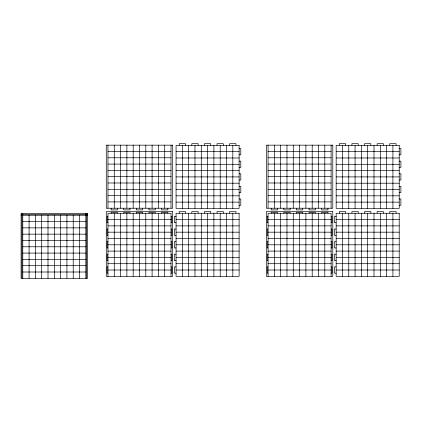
<?xml version="1.0" encoding="UTF-8"?>
<svg xmlns="http://www.w3.org/2000/svg" width="422" height="422" viewBox="0 0 422 422"><rect width="100%" height="100%" fill="white"/><g stroke="black" fill="none" stroke-linecap="round" stroke-linejoin="round"><path stroke-width="0.63" d="M239.121 148.523L240.804 148.523L240.804 154.832L239.121 154.832M399.217 148.523L400.9 148.523L400.9 154.832L399.217 154.832M107.963 151.466L171.021 151.466M268.06 151.466L331.117 151.466M176.064 151.677L239.121 151.677M336.16 151.677L399.217 151.677M107.963 157.775L171.021 157.775M268.06 157.775L331.117 157.775M176.064 157.981L239.121 157.981M336.16 157.981L399.217 157.981M239.121 161.135L240.804 161.135L240.804 167.439L239.121 167.439M399.217 161.135L400.9 161.135L400.9 167.439L399.217 167.439M107.963 164.079L171.021 164.079M268.06 164.079L331.117 164.079M176.064 164.29L239.121 164.29M336.16 164.29L399.217 164.29M107.963 170.382L171.021 170.382M268.06 170.382L331.117 170.382M176.064 170.593L239.121 170.593M336.16 170.593L399.217 170.593M239.121 173.748L240.804 173.748L240.804 180.052L239.121 180.052M399.217 173.748L400.9 173.748L400.9 180.052L399.217 180.052M107.963 176.691L171.021 176.691M268.06 176.691L331.117 176.691M176.064 176.902L239.121 176.902M336.16 176.902L399.217 176.902M107.963 182.995L171.021 182.995M268.06 182.995L331.117 182.995M176.064 183.206L239.121 183.206M336.16 183.206L399.217 183.206M239.121 186.36L240.804 186.36L240.804 192.664L239.121 192.664M399.217 186.36L400.9 186.36L400.9 192.664L399.217 192.664M107.963 189.304L171.021 189.304M268.06 189.304L331.117 189.304M176.064 189.51L239.121 189.51M336.16 189.51L399.217 189.51M107.963 195.608L171.021 195.608M268.06 195.608L331.117 195.608M176.064 195.819L239.121 195.819M336.16 195.819L399.217 195.819M239.121 198.973L240.804 198.973L240.804 205.277L239.121 205.277M399.217 198.973L400.9 198.973L400.9 205.277L399.217 205.277M107.963 201.911L171.021 201.911M268.06 201.911L331.117 201.911M176.064 202.122L239.121 202.122M336.16 202.122L399.217 202.122M21.1 214.413L87.523 214.413M21.1 215.252L87.523 215.252M107.963 216.417L107.119 216.417L107.119 222.721L107.963 222.721M171.021 216.417L171.859 216.417L171.859 222.721L171.021 222.721M176.064 216.417L174.381 216.417L174.381 222.721L176.064 222.721M268.06 216.417L267.216 216.417L267.216 222.721L268.06 222.721M331.117 216.417L331.956 216.417L331.956 222.721L331.117 222.721M336.16 216.417L334.477 216.417L334.477 222.721L336.16 222.721M107.963 219.572L171.021 219.572M176.064 219.572L239.121 219.572M268.06 219.572L331.117 219.572M336.16 219.572L399.217 219.572M22.783 221.561L85.84 221.561M107.963 225.875L171.021 225.875M176.064 225.875L239.121 225.875M268.06 225.875L331.117 225.875M336.16 225.875L399.217 225.875M22.783 227.864L85.84 227.864M107.963 229.03L107.119 229.03L107.119 235.334L107.963 235.334M171.021 229.03L171.859 229.03L171.859 235.334L171.021 235.334M176.064 229.03L174.381 229.03L174.381 235.334L176.064 235.334M268.06 229.03L267.216 229.03L267.216 235.334L268.06 235.334M331.117 229.03L331.956 229.03L331.956 235.334L331.117 235.334M336.16 229.03L334.477 229.03L334.477 235.334L336.16 235.334M107.963 232.179L171.021 232.179M176.064 232.179L239.121 232.179M268.06 232.179L331.117 232.179M336.16 232.179L399.217 232.179M22.783 234.168L85.84 234.168M107.963 238.488L171.021 238.488M176.064 238.488L239.121 238.488M268.06 238.488L331.117 238.488M336.16 238.488L399.217 238.488M22.783 240.477L85.84 240.477M107.963 241.637L107.119 241.637L107.119 247.946L107.963 247.946M171.021 241.637L171.859 241.637L171.859 247.946L171.021 247.946M176.064 241.637L174.381 241.637L174.381 247.946L176.064 247.946M268.06 241.637L267.216 241.637L267.216 247.946L268.06 247.946M331.117 241.637L331.956 241.637L331.956 247.946L331.117 247.946M336.16 241.637L334.477 241.637L334.477 247.946L336.16 247.946M107.963 244.792L171.021 244.792M176.064 244.792L239.121 244.792M268.06 244.792L331.117 244.792M336.16 244.792L399.217 244.792M22.783 246.78L85.84 246.78M107.963 251.101L171.021 251.101M176.064 251.101L239.121 251.101M268.06 251.101L331.117 251.101M336.16 251.101L399.217 251.101M22.783 253.089L85.84 253.089M107.963 254.25L107.119 254.25L107.119 260.559L107.963 260.559M171.021 254.25L171.859 254.25L171.859 260.559L171.021 260.559M176.064 254.25L174.381 254.25L174.381 260.559L176.064 260.559M268.06 254.25L267.216 254.25L267.216 260.559L268.06 260.559M331.117 254.25L331.956 254.25L331.956 260.559L331.117 260.559M336.16 254.25L334.477 254.25L334.477 260.559L336.16 260.559M107.963 257.404L171.021 257.404M176.064 257.404L239.121 257.404M268.06 257.404L331.117 257.404M336.16 257.404L399.217 257.404M22.783 259.393L85.84 259.393M107.963 263.708L171.021 263.708M176.064 263.708L239.121 263.708M268.06 263.708L331.117 263.708M336.16 263.708L399.217 263.708M22.783 265.696L85.84 265.696M107.963 266.862L107.119 266.862L107.119 273.166L107.963 273.166M171.021 266.862L171.859 266.862L171.859 273.166L171.021 273.166M176.064 266.862L174.381 266.862L174.381 273.166L176.064 273.166M268.06 266.862L267.216 266.862L267.216 273.166L268.06 273.166M331.117 266.862L331.956 266.862L331.956 273.166L331.117 273.166M336.16 266.862L334.477 266.862L334.477 273.166L336.16 273.166M107.963 270.017L171.021 270.017M176.064 270.017L239.121 270.017M268.06 270.017L331.117 270.017M336.16 270.017L399.217 270.017M22.783 272.005L85.84 272.005M396.068 145.374L396.068 143.691L389.759 143.691L389.759 145.374M396.068 213.263L396.068 211.58L389.759 211.58L389.759 213.263M392.914 145.374L392.914 208.431M392.914 213.263L392.914 276.32M386.605 145.374L386.605 208.431M386.605 213.263L386.605 276.32M383.456 145.374L383.456 143.691L377.147 143.691L377.147 145.374M383.456 213.263L383.456 211.58L377.147 211.58L377.147 213.263M380.301 145.374L380.301 208.431M380.301 213.263L380.301 276.32M373.998 145.374L373.998 208.431M373.998 213.263L373.998 276.32M370.843 145.374L370.843 143.691L364.534 143.691L364.534 145.374M370.843 213.263L370.843 211.58L364.534 211.58L364.534 213.263M367.689 145.374L367.689 208.431M367.689 213.263L367.689 276.32M361.385 145.374L361.385 208.431M361.385 213.263L361.385 276.32M358.231 145.374L358.231 143.691L351.927 143.691L351.927 145.374M358.231 213.263L358.231 211.58L351.927 211.58L351.927 213.263M355.076 145.374L355.076 208.431M355.076 213.263L355.076 276.32M348.772 145.374L348.772 208.431M348.772 213.263L348.772 276.32M345.618 145.374L345.618 143.691L339.314 143.691L339.314 145.374M345.618 213.263L345.618 211.58L339.314 211.58L339.314 213.263M342.469 145.374L342.469 208.431M342.469 213.263L342.469 276.32M331.117 145.163L331.117 208.22M331.117 276.32L331.117 213.263L268.06 213.263L268.06 276.32M327.963 208.22L327.963 209.903L321.659 209.903L321.659 208.22M327.963 213.263L327.963 212.424L321.659 212.424L321.659 213.263M324.808 145.163L324.808 208.22M324.808 213.263L324.808 276.32M318.504 145.163L318.504 208.22M318.504 213.263L318.504 276.32M315.35 208.22L315.35 209.903L309.046 209.903L309.046 208.22M315.35 213.263L315.35 212.424L309.046 212.424L309.046 213.263M312.201 145.163L312.201 208.22M312.201 213.263L312.201 276.32M305.892 145.163L305.892 208.22M305.892 213.263L305.892 276.32M302.743 208.22L302.743 209.903L296.434 209.903L296.434 208.22M302.743 213.263L302.743 212.424L296.434 212.424L296.434 213.263M299.588 145.163L299.588 208.22M299.588 213.263L299.588 276.32M293.279 145.163L293.279 208.22M293.279 213.263L293.279 276.32M290.13 208.22L290.13 209.903L283.821 209.903L283.821 208.22M290.13 213.263L290.13 212.424L283.821 212.424L283.821 213.263M286.976 145.163L286.976 208.22M286.976 213.263L286.976 276.32M280.672 145.163L280.672 208.22M280.672 213.263L280.672 276.32M277.518 208.22L277.518 209.903L271.209 209.903L271.209 208.22M277.518 213.263L277.518 212.424L271.209 212.424L271.209 213.263M274.363 145.163L274.363 208.22M274.363 213.263L274.363 276.32M268.06 145.163L268.06 208.22M235.967 145.374L235.967 143.691L229.663 143.691L229.663 145.374M235.967 213.263L235.967 211.58L229.663 211.58L229.663 213.263M232.817 145.374L232.817 208.431M232.817 213.263L232.817 276.32M226.508 145.374L226.508 208.431M226.508 213.263L226.508 276.32M223.354 145.374L223.354 143.691L217.05 143.691L217.05 145.374M223.354 213.263L223.354 211.58L217.05 211.58L217.05 213.263M220.205 145.374L220.205 208.431M220.205 213.263L220.205 276.32M213.896 145.374L213.896 208.431M213.896 213.263L213.896 276.32M210.747 145.374L210.747 143.691L204.438 143.691L204.438 145.374M210.747 213.263L210.747 211.58L204.438 211.58L204.438 213.263M207.592 145.374L207.592 208.431M207.592 213.263L207.592 276.32M201.289 145.374L201.289 208.431M201.289 213.263L201.289 276.32M198.134 145.374L198.134 143.691L191.825 143.691L191.825 145.374M198.134 213.263L198.134 211.58L191.825 211.58L191.825 213.263M194.98 145.374L194.98 208.431M194.98 213.263L194.98 276.32M188.676 145.374L188.676 208.431M188.676 213.263L188.676 276.32M185.522 145.374L185.522 143.691L179.218 143.691L179.218 145.374M185.522 213.263L185.522 211.58L179.218 211.58L179.218 213.263M182.367 145.374L182.367 208.431M182.367 213.263L182.367 276.32M171.021 145.163L171.021 208.22M171.021 276.32L171.021 213.263L107.963 213.263L107.963 276.32M167.866 208.22L167.866 209.903L161.557 209.903L161.557 208.22M167.866 213.263L167.866 212.424L161.557 212.424L161.557 213.263M164.712 145.163L164.712 208.22M164.712 213.263L164.712 276.32M158.408 145.163L158.408 208.22M158.408 213.263L158.408 276.32M155.254 208.22L155.254 209.903L148.95 209.903L148.95 208.22M155.254 213.263L155.254 212.424L148.95 212.424L148.95 213.263M152.099 145.163L152.099 208.22M152.099 213.263L152.099 276.32M145.796 145.163L145.796 208.22M145.796 213.263L145.796 276.32M142.641 208.22L142.641 209.903L136.338 209.903L136.338 208.22M142.641 213.263L142.641 212.424L136.338 212.424L136.338 213.263M139.492 145.163L139.492 208.22M139.492 213.263L139.492 276.32M133.183 145.163L133.183 208.22M133.183 213.263L133.183 276.32M130.029 208.22L130.029 209.903L123.725 209.903L123.725 208.22M130.029 213.263L130.029 212.424L123.725 212.424L123.725 213.263M126.88 145.163L126.88 208.22M126.88 213.263L126.88 276.32M120.571 145.163L120.571 208.22M120.571 213.263L120.571 276.32M117.421 208.22L117.421 209.903L111.113 209.903L111.113 208.22M117.421 213.263L117.421 212.424L111.113 212.424L111.113 213.263M114.267 145.163L114.267 208.22M114.267 213.263L114.267 276.32M107.963 145.163L107.963 208.22M86.679 213.569L86.679 214.692M86.679 215.252L86.679 278.309M85.84 213.569L85.84 214.692M85.84 215.252L85.84 278.309M79.531 215.252L79.531 278.309M73.228 215.252L73.228 278.309M66.924 215.252L66.924 278.309M60.615 215.252L60.615 278.309M54.311 215.252L54.311 278.309M48.002 215.252L48.002 278.309M41.699 215.252L41.699 278.309M35.395 215.252L35.395 278.309M29.086 215.252L29.086 278.309M22.783 213.569L22.783 214.692M22.783 215.252L22.783 278.309M21.939 213.569L21.939 214.692M21.939 215.252L21.939 278.309M172.698 145.163L106.281 145.163L106.281 208.22L172.698 208.22L172.698 145.163M332.8 145.163L266.377 145.163L266.377 208.22L332.8 208.22L332.8 145.163M239.121 145.374L176.064 145.374L176.064 208.431L239.121 208.431L239.121 145.374M399.217 145.374L336.16 145.374L336.16 208.431L399.217 208.431L399.217 145.374M172.698 211.58L106.281 211.58L106.281 276.32L172.698 276.32L172.698 211.58M332.8 211.58L266.377 211.58L266.377 276.32L332.8 276.32L332.8 211.58M239.121 213.263L176.064 213.263L176.064 276.32L239.121 276.32L239.121 213.263M399.217 213.263L336.16 213.263L336.16 276.32L399.217 276.32L399.217 213.263M87.523 213.569L21.1 213.569L21.1 278.309L87.523 278.309L87.523 213.569"/></g></svg>
